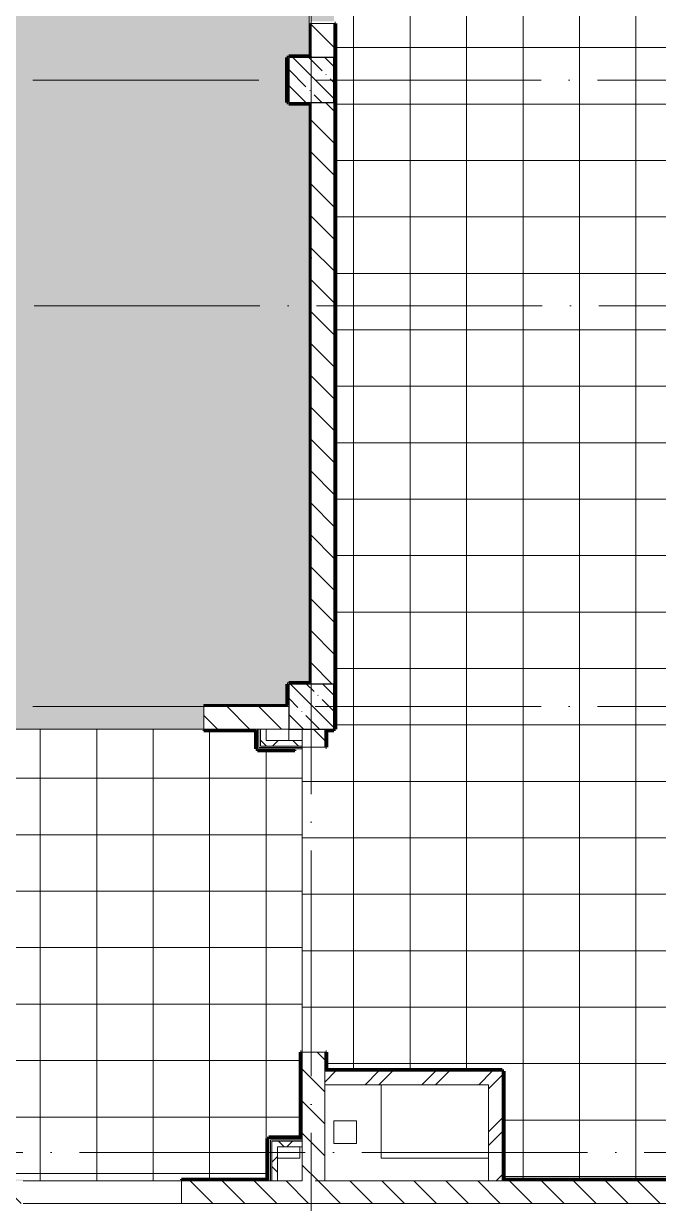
# Model space of a CAD drawing. Header units: millimetres. Extents: x 97 to 214665, y -4577 to 61202.
# Drawn here: x 163851 to 169472, y 35575 to 46025 of the extents above; entities that cross this region are included whole.
import ezdxf

# ---------------------------------------------------------------- set-up
doc = ezdxf.new("R2010")
doc.units = ezdxf.units.MM
doc.linetypes.add('ADSK_Линия сетки', pattern=[2500, 2000, -250, 0, -250])
for name, color, linetype, lineweight in [('A-FLOR-____-OTLN', 192, 'Continuous', 9), ('A-FLOR-____-PATT', 8, 'Continuous', 9), ('A-WALL-____-MCUT', 113, 'Continuous', 9), ('A-WALL-____-PATT', 111, 'Continuous', 9), ('A-WALL-FNSH-MCUT', 113, 'Continuous', 9), ('I-WALL-____-OTLN', 2, 'Continuous', 9), ('S-COLS-____-MCUT', 52, 'Continuous', 9), ('S-COLS-____-OTLN', 52, 'Continuous', 9), ('S-GRID-____-OTLN', 1, 'Continuous', 9)]:
    doc.layers.add(name, color=color, linetype=linetype, lineweight=lineweight)
pattern_1 = [(135, (0, 0), (-141.42136, -141.42136), [])]
pattern_2 = [(45, (0, 0), (-141.42136, 141.42136), []), (135, (0, 0), (-141.42136, -141.42136), [])]
pattern_3 = [(45, (0, 0), (-251.4472, 251.4472), []), (45, (0, 381), (-251.4472, 251.4472), [])]

# ---------------------------------------------------------------- blocks, each defined once
blk = doc.blocks.new('BSC_Колонна _Прямоугольная - 400x400-31474539-О_АИ_ПП_4_200_Целиком')
at = {"layer": 'S-COLS-____-OTLN', "lineweight": 5}
h = blk.add_hatch(dxfattribs=at)
h.set_pattern_fill('FP_44', color=256, style=0, pattern_type=2)
h.set_pattern_definition([(135, (-108900, -39975), (-142.56192, -142.56192), []), (135, (-108757.44, -39975), (-142.56192, -142.56192), [252.016, -50.403, 3.353, -47.05])])
h.paths.add_polyline_path([(-200, -200), (200, -200), (200, 200), (-200, 200)])
at = {"layer": 'S-COLS-____-MCUT', "color": 130, "lineweight": 25}
for p, q in [((200, 200), (-200, 200)), ((-200, 200), (-200, -200)), ((200, -200), (200, 200)), ((-200, -200), (200, -200))]:
    blk.add_line(p, q, dxfattribs=at)
blk = doc.blocks.new('BSC_Колонна _Прямоугольная - 400x400-31474462-О_АИ_ПП_4_200_Целиком')
at = {"layer": 'S-COLS-____-OTLN', "lineweight": 5}
h = blk.add_hatch(dxfattribs=at)
h.set_pattern_fill('FP_45', color=256, style=0, pattern_type=2)
h.set_pattern_definition([(135, (-108900, -45525), (-142.56192, -142.56192), []), (135, (-108757.44, -45525), (-142.56192, -142.56192), [252.016, -50.403, 3.353, -47.05])])
h.paths.add_polyline_path([(-200, -200), (200, -200), (200, 200), (-200, 200), (-200, -75)])
at = {"layer": 'S-COLS-____-MCUT', "color": 130, "lineweight": 25}
for p, q in [((200, 200), (-200, 200)), ((-200, 200), (-200, -200)), ((200, -200), (200, 200)), ((-200, -200), (200, -200))]:
    blk.add_line(p, q, dxfattribs=at)
blk = doc.blocks.new('0083_СОШ675_АР_R22_rvt-1-О_АИ_ПП_4_200_Целиком')
at = {"layer": 'A-WALL-____-PATT', "lineweight": 5}
h = blk.add_hatch(dxfattribs=at)
h.set_pattern_fill('FP_8', color=10, style=0, pattern_type=2)
h.set_pattern_definition(pattern_1)
h.paths.add_polyline_path([(109100, 40175), (109100, 45325), (108900, 45325), (108901, 40175), (109100, 40175)])
h.paths.add_polyline_path([(109100, 45725), (109100, 46025), (108900, 46025), (108900, 45725), (109100, 45725)])
h.paths.add_polyline_path([(108900, 48225), (109100, 48225), (109100, 51475), (108900, 51475), (108900, 49065)])
h = blk.add_hatch(dxfattribs=at)
h.set_pattern_fill('FP_8', color=10, style=0, pattern_type=2)
h.set_pattern_definition(pattern_1)
h.paths.add_polyline_path([(108700, 39775), (108700, 39975), (107950, 39975), (107950, 39775), (108417, 39775)])
h.paths.add_polyline_path([(104552, 39775), (104750, 39775), (104750, 39975), (99450, 39975), (99450, 39775), (102619, 39775)])
h.paths.add_polyline_path([(105750, 39775), (105750, 39975), (105250, 39975), (105250, 39775)])
h.paths.add_polyline_path([(98754, 39775), (98950, 39775), (98950, 39975), (93650, 39975), (93650, 39775), (94888, 39775)])
h.paths.add_polyline_path([(93150, 39775), (93150, 39975), (87850, 39975), (87850, 39775), (91023, 39775)])
h.paths.add_polyline_path([(87158, 39775), (87350, 39775), (87350, 39975), (82050, 39975), (82050, 39775), (83292, 39775)])
h.paths.add_polyline_path([(81219, 39775), (81550, 39775), (81550, 39975), (81219, 39975)])
h.paths.add_polyline_path([(79019, 39775), (79019, 39975), (78000, 39975), (78000, 39775), (78460, 39775)])
h = blk.add_hatch(dxfattribs=at)
h.set_pattern_fill('FP_20', color=252, style=0, pattern_type=2)
h.set_pattern_definition(pattern_2)
h.paths.add_polyline_path([(108500, 39625), (108500, 39775), (108450, 39775), (108450, 39625)])
h = blk.add_hatch(dxfattribs=at)
h.set_pattern_fill('FP_8', color=10, style=0, pattern_type=2)
h.set_pattern_definition(pattern_1)
h.paths.add_polyline_path([(109020, 35775), (109020, 36915), (108820, 36915), (108820, 35775)])
h.paths.add_polyline_path([(109020, 39615), (109020, 39775), (108820, 39775), (108820, 39615), (108901, 39615)])
h = blk.add_hatch(dxfattribs=at)
h.set_pattern_fill('FP_20', color=252, style=0, pattern_type=2)
h.set_pattern_definition(pattern_2)
h.paths.add_polyline_path([(108820, 39625), (108820, 39675), (108500, 39675), (108500, 39625)])
h = blk.add_hatch(dxfattribs=at)
h.set_pattern_fill('FP_11', color=10, style=0, pattern_type=2)
h.set_pattern_definition(pattern_3)
h.paths.add_polyline_path([(110470, 36625), (110590, 36625), (110590, 36745), (109020, 36745), (109020, 36625), (110350, 36625)])
h = blk.add_hatch(dxfattribs=at)
h.set_pattern_fill('FP_11', color=10, style=0, pattern_type=2)
h.set_pattern_definition(pattern_3)
h.paths.add_polyline_path([(110590, 35775), (110590, 36625), (110470, 36625), (110470, 35775)])
h = blk.add_hatch(dxfattribs=at)
h.set_pattern_fill('FP_20', color=252, style=0, pattern_type=2)
h.set_pattern_definition(pattern_2)
h.paths.add_polyline_path([(108550, 35775), (108600, 35775), (108600, 36125), (108550, 36125), (108550, 36052)])
h = blk.add_hatch(dxfattribs=at)
h.set_pattern_fill('FP_20', color=252, style=0, pattern_type=2)
h.set_pattern_definition(pattern_2)
h.paths.add_polyline_path([(108820, 36075), (108820, 36125), (108600, 36125), (108600, 36075)])
h = blk.add_hatch(dxfattribs=at)
h.set_pattern_fill('FP_8', color=10, style=0, pattern_type=2)
h.set_pattern_definition(pattern_1)
h.paths.add_polyline_path([(117596, 35575), (118700, 35575), (118700, 35775), (117596, 35775)])
h.paths.add_polyline_path([(115496, 35575), (115496, 35775), (114250, 35775), (114250, 35575)])
h.paths.add_polyline_path([(113800, 35575), (113850, 35575), (113850, 35775), (113800, 35775)])
h.paths.add_polyline_path([(113400, 35575), (113400, 35775), (107750, 35775), (107750, 35575), (112283, 35575)])
h.paths.add_polyline_path([(106350, 35575), (106350, 35775), (105100, 35775), (105100, 35575), (105518, 35575)])
at = {"layer": 'A-FLOR-____-OTLN', "color": 90}
for p, q in [((108700, 39775), (108700, 39675)), ((109520, 35975), (109520, 36625)), ((109100, 36105), (109100, 36305)), ((109100, 36305), (109300, 36305)), ((109300, 36305), (109300, 36105)), ((108800, 36075), (108800, 35975)), ((109300, 36105), (109100, 36105)), ((108800, 35975), (108600, 35975)), ((110470, 35975), (109520, 35975))]:
    blk.add_line(p, q, dxfattribs=at)
at = {"layer": 'A-WALL-____-MCUT', "color": 50, "lineweight": 13}
for p, q in [((109100, 46025), (108900, 46025)), ((108900, 46025), (108900, 45725)), ((109100, 45725), (109100, 46025)), ((108900, 45325), (108900, 40175)), ((109100, 40175), (109100, 45325)), ((107950, 39975), (107950, 39775)), ((108700, 39975), (107950, 39975)), ((107950, 39975), (108700, 39975)), ((107950, 39775), (108700, 39775)), ((108500, 39775), (108450, 39775)), ((108450, 39625), (108450, 39775)), ((108500, 39675), (108500, 39775)), ((108820, 39775), (108820, 39615)), ((109020, 39615), (109020, 39775)), ((108500, 39625), (108450, 39625)), ((108820, 39675), (108500, 39675)), ((108820, 39625), (108500, 39625)), ((108820, 39625), (108820, 39675)), ((108820, 39615), (109020, 39615)), ((109020, 36915), (108820, 36915)), ((108820, 36915), (108820, 35775)), ((109020, 36745), (109020, 36915)), ((110590, 36745), (109020, 36745)), ((110590, 36625), (110590, 36745)), ((109020, 36625), (110470, 36625)), ((109020, 35775), (109020, 36625)), ((110470, 36625), (110470, 35775)), ((110590, 35775), (110590, 36625)), ((108550, 36125), (108550, 35775)), ((108550, 36125), (108600, 36125)), ((108600, 36125), (108820, 36125)), ((108600, 35775), (108600, 36075)), ((108600, 36075), (108820, 36075)), ((108820, 36075), (108820, 36125)), ((108820, 35775), (107750, 35775)), ((107750, 35775), (107750, 35575)), ((108550, 35775), (108600, 35775)), ((110470, 35775), (109020, 35775)), ((113400, 35775), (110590, 35775)), ((107750, 35575), (113400, 35575))]:
    blk.add_line(p, q, dxfattribs=at)
at = {"layer": 'A-WALL-____-MCUT', "color": 10, "lineweight": 5}
for p, q in [((108880, 45725), (108880, 45735)), ((108880, 45315), (108880, 45325)), ((108880, 40175), (108880, 40185)), ((108690, 39995), (108700, 39995)), ((108437, 39613), (108437, 39775)), ((108450, 39613), (108437, 39613)), ((108500, 39613), (108450, 39613)), ((108820, 39613), (108500, 39613)), ((109020, 36745), (109020, 36625)), ((108538, 36138), (108538, 35775)), ((108538, 36138), (108550, 36138)), ((108550, 36138), (108600, 36138)), ((108600, 36138), (108820, 36138)), ((110470, 35775), (110590, 35775))]:
    blk.add_line(p, q, dxfattribs=at)
at = {"layer": 'A-WALL-FNSH-MCUT', "color": 90}
for p, q in [((108880, 51465), (108880, 45735)), ((108900, 45725), (108900, 51475)), ((108880, 45735), (108690, 45735)), ((108690, 45735), (108690, 45725)), ((108690, 45725), (108690, 45315)), ((108690, 45315), (108700, 45315)), ((108700, 45315), (108880, 45315)), ((108880, 45315), (108880, 40185)), ((108900, 40175), (108900, 45325)), ((108880, 40185), (108690, 40185)), ((108690, 40185), (108690, 40175)), ((108690, 40175), (108690, 39995)), ((108690, 39995), (107950, 39995)), ((107950, 39995), (107950, 39975)), ((108425, 39775), (108425, 39600)), ((108437, 39775), (108425, 39775)), ((108450, 39775), (108437, 39775)), ((108820, 39613), (108820, 39625)), ((108820, 39600), (108820, 39613)), ((108425, 39600), (108437, 39600)), ((108437, 39600), (108450, 39600)), ((108450, 39600), (108500, 39600)), ((108500, 39600), (108820, 39600)), ((108538, 36150), (108525, 36150)), ((108525, 36150), (108525, 35775)), ((108550, 36150), (108538, 36150)), ((108600, 36150), (108550, 36150)), ((108820, 36150), (108600, 36150)), ((108820, 36138), (108820, 36150)), ((108820, 36125), (108820, 36138)), ((108525, 35775), (108538, 35775)), ((108538, 35775), (108550, 35775))]:
    blk.add_line(p, q, dxfattribs=at)
at = {"layer": 'S-COLS-____-OTLN', "color": 90, "lineweight": 9}
for name, p in [('BSC_Колонна _Прямоугольная - 400x400-31474462-О_АИ_ПП_4_200_Целиком', (108900, 45525)), ('BSC_Колонна _Прямоугольная - 400x400-31474539-О_АИ_ПП_4_200_Целиком', (108900, 39975))]:
    blk.add_blockref(name, p, dxfattribs=at)

msp = doc.modelspace()

# ---------------------------------------------------------------- hatches: boundary and pattern name
at = {"layer": 'A-FLOR-____-PATT'}
h = msp.add_hatch(dxfattribs=at)
h.set_pattern_fill('FP_221', color=256, style=0, pattern_type=2)
h.set_pattern_definition([(0, (57591.08, 0), (0, 254), [68.059, -371.882]), (60, (57718.08, 34.03), (-219.97045, 127), [68.059, -371.882]), (120, (57752.11, 161.03), (-219.97045, -127), [68.059, -371.882]), (30, (57659.14, 0), (-5e-05, 508.0001), [68.059, -439.941]), (30, (57532.14, 219.97), (-5e-05, 508.0001), [68.059, -439.941]), (150, (57591.1, 0), (-439.941, -254.0001), [68.059, -439.941]), (150, (57718.1, 219.97), (-439.941, -254.0001), [68.059, -439.941]), (90, (57752.1, 92.97), (-439.941, 254), [68.059, -439.941]), (90, (57498.1, 92.97), (-439.941, 254), [68.059, -439.941])])
h.paths.add_polyline_path([(163548.114412, 39775.022458), (165448.114412, 39775.023044), (165448.114412, 39995.023044), (166183.16026, 39995.023044), (166183.16026, 40174.999414), (166188.114412, 40175), (166188.16026, 40185), (166198.16026, 40185), (166198.697092, 40190), (166378.114412, 40190), (166378.114412, 45310), (166198.114412, 45310), (166198.114412, 45315), (166188.114412, 45315), (166188.114412, 45325), (166183.114412, 45324.999414), (166183.114412, 45724.999414), (166188.114412, 45724.999414), (166188.114412, 45734.999414), (166198.114412, 45734.999414), (166198.114412, 45739.999414), (166378.114412, 45739.999414), (166378.114412, 51460), (166198.114412, 51460), (166198.114412, 51465), (166188.114412, 51465), (166188.114412, 51475), (166183.114412, 51475), (166183.114412, 51874.999414), (166188.114412, 51875), (166188.114412, 51885), (166198.114412, 51885), (166198.592518, 51890), (166378.114412, 51890), (166378.114412, 55524.999414), (166398.114412, 55525.00021), (166398.114412, 57724.999414), (166378.114412, 57724.999414), (166378.114412, 58310), (166198.09249, 58310), (166198.09249, 58315), (166188.09249, 58315), (166188.09249, 58325), (166183.09249, 58325), (166183.09249, 58755), (162763.114412, 58755), (162763.114412, 58275), (162758.114412, 58274.657531), (162758.114412, 58265.000586), (162748.114412, 58265.000586), (162748.114412, 58260.000586), (162248.114412, 58260.000586), (162248.114412, 58265.000586), (162238.114412, 58265.000586), (162238.114412, 58275.000586), (162233.114412, 58275), (162233.114412, 58755), (156963.114412, 58755), (156963.114412, 58275.000586), (156958.114412, 58275.000586), (156958.114412, 58265.000586), (156948.114412, 58265.000586), (156947.69308, 58260.000586), (156448.114412, 58260.000586), (156448.114412, 58265.000586), (156438.114412, 58265.000586), (156438.114412, 58275.000586), (156433.114412, 58275), (156433.114412, 58755), (151163.114412, 58755), (151163.114412, 58275), (151158.114412, 58275), (151158.114412, 58265), (151148.114412, 58265), (151148.114412, 58260), (150648.114412, 58260), (150648.114412, 58265), (150638.114412, 58265.000586), (150638.114412, 58275), (150633.114412, 58275), (150633.114412, 58755), (145363.114412, 58755), (145363.114412, 58275), (145358.114412, 58275), (145358.114412, 58265), (145348.114412, 58265), (145348.114412, 58260), (144848.114412, 58260), (144848.114412, 58265), (144838.114412, 58265.942428), (144838.114412, 58275), (144833.114412, 58275), (144833.114412, 58755), (139563.114412, 58755), (139563.114412, 58275.000586), (139558.114412, 58275.000586), (139558.114412, 58265.000586), (139548.114412, 58265.000586), (139548.114412, 58260.000586), (139048.114412, 58260.000586), (139048.114412, 58265.000586), (139038.114412, 58265.000586), (139038.114412, 58275.000586), (139033.114412, 58275.211268), (139033.114412, 58755), (135513.114412, 58755), (135513.114412, 58325.000586), (135508.114412, 58324.859155), (135508.114412, 58315), (135498.114412, 58315), (135497.649263, 58310.000586), (135313.09249, 58310.000586), (135313.09249, 51890), (135498.114412, 51890), (135498.114412, 51885), (135508.114412, 51885), (135508.114412, 51875), (135513.114412, 51874.999414), (135513.114412, 51474.999414), (135508.114412, 51474.999414), (135508.114412, 51464.999414), (135498.114412, 51464.999414), (135498.114412, 51459.999414), (135318.09249, 51459.999414), (135318.09249, 45739.999414), (135498.114412, 45739.999414), (135498.114412, 45735), (135508.114412, 45735), (135508.114412, 45724.999414), (135513.114412, 45724.999414), (135513.114412, 45324.999414), (135508.114412, 45324.999414), (135508.114412, 45314.999414), (135498.114412, 45314.999414), (135498.114412, 45309.999414), (135313.114412, 45309.999414), (135313.114412, 40189.999414), (135498.114412, 40189.999414), (135498.114412, 40185), (135508.114412, 40184.999414), (135508.114412, 40175), (135513.114412, 40174.999414), (135513.114412, 39995.023044), (136517.114412, 39995.023044), (136517.114412, 39775.023044), (138717.114412, 39775.023044), (138717.114412, 39995.023044), (139033.114412, 39995.023044), (139033.114412, 40475), (139038.114412, 40475.000586), (139038.114412, 40485.000586), (139048.114412, 40485.000586), (139048.114412, 40490.000586), (139548.114412, 40490.000586), (139548.114412, 40485.000586), (139558.114412, 40485), (139558.114412, 40475.000586), (139563.114412, 40475), (139563.114412, 39995.023044), (144833.114412, 39995.023044), (144833.114412, 40475), (144838.114412, 40475.000586), (144838.114412, 40485.000586), (144848.114412, 40485.000586), (144848.114412, 40490.000586), (145348.114412, 40490.000586), (145348.114412, 40485.000586), (145358.114412, 40485.000586), (145358.114412, 40475.000586), (145363.114412, 40475), (145363.114412, 39995.023044), (150633.114412, 39995.023044), (150633.114412, 40475), (150638.114412, 40475), (150638.114412, 40485), (150648.114412, 40485), (150648.114412, 40490), (151148.114412, 40490), (151148.114412, 40485), (151158.114412, 40485), (151158.114412, 40475), (151163.114412, 40475), (151163.114412, 39995.023044), (156433.114412, 39995.023044), (156433.114412, 40475), (156438.114412, 40475.000586), (156438.114412, 40485.000586), (156448.114412, 40485.000586), (156448.535777, 40490.000586), (156948.114412, 40490.000586), (156948.114412, 40485.000586), (156958.114412, 40484.153413), (156958.114412, 40475.000586), (156963.114412, 40475), (156963.114412, 39995.023044), (162233.114412, 39995.023044), (162233.114412, 40475), (162238.114412, 40475.000586), (162238.114412, 40485.000586), (162248.114412, 40485.000586), (162248.114412, 40490), (162748.114412, 40490), (162748.143717, 40485.000586), (162758.114412, 40485), (162758.114412, 40475.000586), (162763.114412, 40475), (162763.114412, 39995.023044), (163248.114412, 39995.023044), (163248.128771, 39975.022458), (163548.113474, 39975.023044)])
h.paths.add_polyline_path([(135298.09249, 40185), (135298.114412, 40185.52573), (135298.09249, 40185.526883)])
h.paths.add_polyline_path([(166398.114412, 45724.999414), (166398.143983, 45724.999414), (166398.143983, 46044.998828), (166598.143983, 46044.998828), (166598.143983, 48184.998828), (166398.140504, 48184.998828), (166398.114412, 45734.999414)])
h.paths.add_polyline_path([(166198.09249, 58325), (166198.114412, 58325.021922), (166198.09249, 58325.005722)])
h = msp.add_hatch(dxfattribs=at)
h.set_pattern_fill('FP_210', color=256, style=0, pattern_type=2)
h.set_pattern_definition([(270, (182273.14, 45312.5), (500, 3e-14), []), (0, (182273.14, 45312.5), (0, 500), [])])
h.paths.add_polyline_path([(173646.311817, 35775), (175093.714412, 35775), (175093.714412, 35790), (175873.138924, 35790), (175873.138924, 36424.940333), (175878.138924, 36424.940333), (175878.138924, 36434.940333), (175888.138924, 36434.940333), (175888.138924, 36439.940333), (176183.114412, 36439.940333), (176183.114412, 45325), (176188.114412, 45325.898819), (176188.114412, 45335), (176198.114412, 45335), (176198.139735, 45340), (176598.103451, 45340), (176598.114412, 45325), (181948.103451, 45325), (181948.103451, 45340), (182458.09249, 45340), (182458.09249, 45325), (187948.09249, 45325), (187948.09249, 45340), (188458.114412, 45340), (188458.114412, 45325), (191893.114412, 45325), (191893.114412, 46064.957463), (191933.114412, 46064.957463), (191933.114412, 45325), (193653.09249, 45325), (193653.09249, 46064.957463), (193693.09249, 46064.957463), (193693.09249, 45325), (193798.114412, 45325.275327), (193798.114412, 45340), (197733.114412, 45340), (197733.114412, 45814.999414), (197948.114412, 45814.999414), (197948.114412, 48014.999414), (197733.114412, 48014.999414), (197733.114412, 48470.500586), (196478.114412, 48470.500586), (196478.114412, 48485.500586), (195808.114412, 48485.500586), (195808.114412, 48470.500586), (195298.114412, 48470.500586), (195298.114412, 48485.500586), (194628.114412, 48485.500586), (194628.114412, 48470.500586), (193998.09249, 48470.500586), (193998.09249, 48475.500586), (193988.09249, 48475.500586), (193988.09249, 48485.500586), (193983.09249, 48485.857717), (193983.09249, 49032.499414), (191600.496297, 49032.499414), (191600.496297, 49047.499414), (191575.496297, 49047.499414), (191575.496297, 49247.499414), (190525.496297, 49247.499414), (190525.496297, 49047.499414), (190500.496297, 49047.499414), (190500.496297, 49032.499414), (188812.239102, 49032.499414), (188812.239102, 49047.499414), (187712.239102, 49047.499414), (187712.239102, 49032.499414), (186648.093662, 49032.499414), (186648.093662, 49247.499414), (185548.093662, 49247.499414), (185548.093662, 49032.499414), (184419.093076, 49032.499414), (184418.483784, 49037.499414), (184409.093076, 49037.499414), (184409.093076, 49047.499414), (184404.093076, 49047.512953), (184404.093076, 54755.000586), (184068.859452, 54755.000586), (184068.859452, 54770.000586), (182968.859452, 54770.000586), (182968.859452, 54755.000586), (181663.113916, 54755.000586), (181663.113916, 54665.000586), (181648.113916, 54665.000586), (181648.113916, 53565.000586), (181663.113916, 53565.000586), (181663.113916, 51889.999414), (181848.09249, 51889.999414), (181848.09249, 51884.999414), (181858.09249, 51884.999414), (181858.09249, 51874.999414), (181863.09249, 51874.999414), (181863.09249, 51475), (181858.09249, 51474.999414), (181858.09249, 51464.999414), (181848.09249, 51464.999414), (181848.09249, 51459.999414), (181663.113916, 51459.999414), (181663.113916, 49050.000586), (181658.113916, 49049.99156), (181658.113916, 49040.000586), (181648.113916, 49040.000586), (181648.113916, 49035.000586), (178105.383412, 49035.000586), (178105.383412, 49030.000586), (177603.733412, 49030.000586), (177603.733412, 49035.000586), (171833.536259, 49035.000586), (171833.536259, 49050.000586), (171758.536259, 49050.000586), (171758.536259, 49250.000586), (171488.114412, 49250.000586), (171488.114412, 49050.000586), (171348.09249, 49050.000586), (171348.114412, 45739.999414), (171748.09249, 45739.999414), (171748.123972, 45734.999414), (171758.09249, 45734.999414), (171758.09249, 45724.999414), (171763.09249, 45724.999414), (171763.09249, 45324.97645), (171758.09249, 45324.97637), (171758.09249, 45314.97637), (171748.09249, 45314.97637), (171748.09249, 45309.97637), (171348.09249, 45309.97637), (171348.114412, 40185), (171758.09249, 40185), (171758.09249, 39764.999414), (171348.09249, 39764.999414), (171348.114412, 35990), (171748.138924, 35990), (171748.138924, 35985), (171758.138924, 35985), (171758.138924, 35975), (171763.138924, 35974.274211), (171763.138924, 35790), (172993.714412, 35790), (172993.714412, 35775)])
h.paths.add_polyline_path([(170883.114412, 35790), (170883.114412, 35974.999414), (170888.114412, 35975), (170888.114412, 35985), (170898.114412, 35985), (170898.114412, 35990), (171298.114412, 35990), (171298.114412, 39764.999414), (170888.114412, 39764.999414), (170888.114412, 40185), (171298.114412, 40185), (171298.114412, 45309.97637), (170898.114412, 45309.97637), (170898.114412, 45314.97637), (170888.114412, 45314.97637), (170888.114412, 45324.97637), (170883.114412, 45324.999414), (170883.114412, 45724.999414), (170888.114412, 45724.999414), (170888.114412, 45734.999414), (170898.114412, 45734.999414), (170898.114412, 45739.999414), (171298.114412, 45739.999414), (171298.114412, 49050.000586), (170733.536259, 49050.000586), (170733.536259, 49035.000586), (166613.16026, 49035.000586), (166613.16026, 48224.999414), (166598.16026, 48224.999414), (166598.16026, 46024.999414), (166613.16026, 46024.999414), (166613.16026, 39775), (166608.16026, 39775), (166608.16026, 39765), (166598.16026, 39765), (166598.114412, 39760), (166533.16026, 39760), (166533.16026, 39615), (166318.16026, 39615), (166318.16026, 36915), (166533.16026, 36915), (166533.16026, 36760.075144), (168088.114998, 36760.075144), (168088.114998, 36755.075144), (168098.114998, 36755.075144), (168098.114998, 36745.075144), (168103.114998, 36744.930445), (168103.114998, 35790), (169780.898969, 35790)])
h = msp.add_hatch(dxfattribs=at)
h.set_pattern_fill('FP_218', color=256, style=0, pattern_type=2)
h.set_pattern_definition([(0, (147497.5, 40839.97), (0, 500), []), (90, (147497.5, 40839.97), (-500, 3e-14), [])])
h.paths.add_polyline_path([(163982.779696, 35775), (165248.114412, 35775), (165248.114412, 35790), (166008.16026, 35790), (166008.16026, 36150.15091), (166013.16026, 36150.15091), (166013.16026, 36160.15091), (166023.16026, 36160.15091), (166023.784998, 36165.15091), (166303.16026, 36165.15091), (166303.16026, 36915), (166318.16026, 36915), (166318.16026, 39600.023044), (166253.16026, 39600.023044), (166253.16026, 39585.023044), (165923.114412, 39585.023044), (165923.114412, 39590.023044), (165913.114412, 39590.023044), (165913.114412, 39600.023044), (165908.114412, 39600.023044), (165908.114412, 39760.023044), (165448.114412, 39760.023044), (165448.114412, 39775.023044), (163248.114412, 39775.023044), (163248.114412, 39760.023044), (145213.114412, 39760.023044), (145213.114412, 36440.000586), (158778.114412, 36440.000586), (158778.114412, 36435.000586), (158788.114412, 36435.000586), (158788.114412, 36425.000586), (158793.114412, 36424.983999), (158793.114412, 36114.999414), (159678.114998, 36114.999414), (159678.114998, 35899.999414), (161318.114998, 35899.999414), (161318.114998, 36114.999414), (162598.09249, 36114.999414), (162598.114412, 36109.999414), (162608.09249, 36109.999414), (162608.09249, 36099.999414), (162613.09249, 36099.999414), (162613.09249, 35790), (163848.114412, 35790), (163848.114412, 35775)])
h.paths.add_polyline_path([(145198.114412, 36774.906483), (145198.114412, 39474.906483), (144998.114412, 39474.906483), (144998.114412, 36774.906483)])
at = {"layer": 'A-WALL-____-PATT'}
h = msp.add_hatch(color=7, dxfattribs=at)
h.paths.add_polyline_path([(166398.114412, 45724.999414), (166398.114412, 46024.999414), (166388.114412, 46024.999414), (166388.114412, 45724.999414)])
h.paths.add_polyline_path([(166398.114412, 48224.999414), (166398.114412, 51465), (166388.114412, 51465), (166388.114412, 48224.999414)])
h = msp.add_hatch(color=7, dxfattribs=at)
h.paths.add_polyline_path([(166598.16026, 39775), (166608.16026, 39775), (166608.16026, 46024.999414), (166598.16026, 46024.999414), (166598.16026, 40174.999414)])
h.paths.add_polyline_path([(166598.16026, 48224.999414), (166608.16026, 48224.999414), (166608.16026, 49050.000586), (166598.16026, 49050.000586)])
for points in [[(166388.114412, 45724.999414), (166388.114412, 45734.999414), (166188.114412, 45734.999414), (166188.114412, 45724.999414), (166198.114412, 45724.999414)], [(166198.114412, 45315), (166198.114412, 45724.999414), (166188.114412, 45724.999414), (166188.114412, 45315)], [(166198.114412, 45315), (166398.16026, 45315), (166398.159674, 45324.999414), (166198.114412, 45324.999414)], [(166398.16026, 40175), (166398.16026, 45315), (166388.16026, 45315), (166388.16026, 40175)], [(166198.114412, 40175), (166388.16026, 40175), (166388.16026, 40185), (166188.16026, 40185), (166188.16026, 40175)], [(166198.114412, 39975), (166198.114412, 40174.999414), (166188.16026, 40175), (166188.16026, 39975)], [(165923.114412, 39590.023044), (165923.114412, 39765.023044), (165913.114412, 39765.023044), (165913.114412, 39590.023044), (165915.48612, 39590.023044)], [(166598.114412, 39765), (166608.16026, 39765), (166608.16026, 39775), (166528.16026, 39774.999414), (166528.16026, 39765)], [(166253.16026, 39590.023044), (166253.16026, 39600.023044), (165923.114412, 39600.023044), (165923.114412, 39590.023044)], [(166318.16026, 36150.15091), (166318.16026, 36915), (166308.16026, 36915), (166308.16026, 36150.15091)], [(168088.114998, 36745.075144), (168088.114998, 36755.075144), (166518.16026, 36755.075144), (166518.16026, 36745.075144), (167848.192544, 36745.075144)], [(168088.114998, 35785), (168098.114998, 35785), (168098.114998, 36755.075144), (168088.114998, 36755.075144), (168088.114998, 36052.499842)], [(166308.16026, 36150.15091), (166308.16026, 36160.15091), (166013.16026, 36160.15091), (166013.16026, 36150.15091), (166023.16026, 36150.15091)], [(166023.16026, 35775), (166023.16026, 36150.15091), (166013.16026, 36150.15091), (166013.16026, 35775)], [(170888.114412, 35775), (170888.114412, 35785), (168088.114998, 35785), (168088.114998, 35775), (169780.898969, 35775)]]:
    msp.add_hatch(color=7, dxfattribs=at).paths.add_polyline_path(points)
h = msp.add_hatch(color=7, dxfattribs=at)
h.paths.add_polyline_path([(165915.48612, 39975), (166188.16026, 39975), (166188.16026, 39985), (165448.114412, 39985), (165448.114412, 39975)])
h.paths.add_polyline_path([(162748.114412, 39975), (163248.114412, 39975), (163248.114412, 39985), (162748.114412, 39985)])
h = msp.add_hatch(color=7, dxfattribs=at)
h.paths.add_polyline_path([(165923.114412, 39765.023044), (165923.114412, 39775.023044), (165448.114412, 39775.023044), (165448.114412, 39765.023044), (165915.48612, 39765.023044)])
h.paths.add_polyline_path([(163248.114412, 39765.023044), (163248.114412, 39775.023044), (145208.114412, 39775), (145208.114412, 39765.023044), (162748.114412, 39765.023044)])
h = msp.add_hatch(color=7, dxfattribs=at)
h.paths.add_polyline_path([(166528.16026, 36755.075144), (166528.16026, 36915), (166518.16026, 36915), (166518.16026, 36755.075144)])
h.paths.add_polyline_path([(166518.16026, 39615), (166528.16026, 39615), (166528.16026, 39774.999414), (166518.160846, 39774.999414), (166518.16026, 39666.979184)])
h = msp.add_hatch(color=7, dxfattribs=at)
h.paths.add_polyline_path([(165915.48612, 35775), (166013.16026, 35775), (166013.16026, 35785), (165248.114412, 35785), (165248.114412, 35775)])
h.paths.add_polyline_path([(163848.114412, 35775), (163848.114412, 35785), (162598.09249, 35785), (162598.09249, 35775), (163016.426484, 35775)])

# ---------------------------------------------------------------- linework, layer by layer
at = {"layer": 'A-FLOR-____-OTLN'}
for p, q in [((165448.114412, 39775.023044), (163248.114412, 39775.023044)), ((163548.114412, 39775.022458), (165448.114412, 39775.022458)), ((166318.16026, 39600.023044), (166318.16026, 36915)), ((163848.114412, 35775), (165248.114412, 35775)), ((165248.114412, 35575), (163848.114412, 35575))]:
    msp.add_line(p, q, dxfattribs=at)
at = {"layer": 'A-WALL-____-MCUT', "color": 7}
for p, q in [((166388.114412, 46024.999414), (166388.114412, 45734.999414)), ((166398.114412, 46024.999414), (166388.114412, 46024.999414)), ((166398.114412, 45724.999414), (166398.114412, 46024.999414)), ((166608.16026, 46024.999414), (166598.16026, 46024.999414)), ((166598.16026, 46024.999414), (166598.16026, 45724.999414)), ((166608.16026, 39765), (166608.16026, 46024.999414)), ((166388.114412, 45734.999414), (166188.114412, 45734.999414)), ((166188.114412, 45734.999414), (166188.114412, 45315)), ((166188.114412, 45315), (166388.16026, 45315)), ((166388.16026, 45315), (166388.16026, 40185)), ((166398.16026, 40175), (166398.16026, 45324.999414)), ((166598.16026, 45324.999414), (166598.16026, 40174.999414)), ((166388.16026, 40185), (166188.16026, 40185)), ((166188.16026, 40185), (166188.16026, 39985)), ((166188.16026, 39985), (165448.114412, 39985)), ((165448.114412, 39985), (165448.114412, 39975)), ((165448.114412, 39975), (166198.114412, 39975)), ((165923.114412, 39775.023044), (165448.114412, 39775.023044)), ((165448.114412, 39775.023044), (165448.114412, 39765.023044)), ((165448.114412, 39765.023044), (165913.114412, 39765.023044)), ((165913.114412, 39765.023044), (165913.114412, 39590.023044)), ((165923.114412, 39600.023044), (165923.114412, 39775.023044)), ((166518.16026, 39774.999414), (166518.16026, 39615)), ((166528.16026, 39615), (166528.16026, 39765)), ((166528.16026, 39765), (166608.16026, 39765)), ((166518.16026, 39615), (166528.16026, 39615)), ((165913.114412, 39590.023044), (166253.16026, 39590.023044)), ((166253.16026, 39600.023044), (165923.114412, 39600.023044)), ((166253.16026, 39590.023044), (166253.16026, 39600.023044)), ((166308.16026, 36915), (166308.16026, 36160.15091)), ((166318.16026, 36915), (166308.16026, 36915)), ((166318.16026, 36150.15091), (166318.16026, 36915)), ((166528.16026, 36915), (166518.16026, 36915)), ((166518.16026, 36915), (166518.16026, 36745.075144)), ((166528.16026, 36755.075144), (166528.16026, 36915)), ((166518.16026, 36745.075144), (168088.114998, 36745.075144)), ((168098.114998, 36755.075144), (166528.16026, 36755.075144)), ((168088.114998, 36745.075144), (168088.114998, 35775)), ((168098.114998, 35785), (168098.114998, 36755.075144)), ((166308.16026, 36160.15091), (166013.16026, 36160.15091)), ((166013.16026, 36160.15091), (166013.16026, 35785)), ((166023.16026, 36150.15091), (166318.16026, 36150.15091)), ((166023.16026, 35775), (166023.16026, 36150.15091)), ((166013.16026, 35785), (165248.114412, 35785)), ((165248.114412, 35785), (165248.114412, 35775)), ((165248.114412, 35775), (166023.16026, 35775)), ((168088.114998, 35775), (170898.114412, 35775)), ((170888.114412, 35785), (168098.114998, 35785))]:
    msp.add_line(p, q, dxfattribs=at)
at = {"layer": 'I-WALL-____-OTLN', "color": 5, "lineweight": 90}
for p, q in [((166613.16026, 46024.999414), (166608.16026, 46024.999414)), ((166613.16026, 46024.999414), (166613.16026, 39775)), ((166183.114412, 45325), (166183.114412, 45724.999414)), ((166188.114412, 45724.999414), (166183.114412, 45724.999414)), ((166198.114412, 45739.999414), (166378.131833, 45739.999414)), ((166198.114412, 45739.999414), (166198.114412, 45734.999414)), ((166183.114412, 45325), (166188.114412, 45325)), ((166198.114412, 45315), (166198.114412, 45310)), ((166378.114412, 45310), (166198.114412, 45310)), ((166183.16026, 39994.889148), (166183.16026, 40175)), ((166188.114412, 40175), (166183.16026, 40175)), ((166198.16026, 40190), (166378.133869, 40190)), ((166198.16026, 40190), (166198.16026, 40185)), ((165448.114412, 39765.023044), (165448.114412, 39760.023044)), ((165908.114412, 39760.023044), (165448.114412, 39760.023044)), ((165908.114412, 39600.023044), (165908.114412, 39760.023044)), ((166533.16026, 39760), (166533.16026, 39615)), ((166598.16026, 39760), (166533.16026, 39760)), ((166598.16026, 39760), (166598.16026, 39765)), ((166608.16026, 39775), (166613.16026, 39775)), ((166528.16026, 39615), (166533.16026, 39615)), ((165908.114412, 39600.023044), (165913.114412, 39600.023044)), ((165923.114412, 39590.023044), (165923.114412, 39585.023044)), ((166253.16026, 39585.023044), (165923.114412, 39585.023044)), ((166253.16026, 39585.023044), (166253.16026, 39590.023044)), ((166303.16026, 36165.15091), (166303.16026, 36915)), ((166308.16026, 36915), (166303.16026, 36915)), ((166533.16026, 36915), (166528.16026, 36915)), ((166533.16026, 36915), (166533.16026, 36760.075144)), ((166533.16026, 36760.075144), (168088.114998, 36760.075144)), ((168088.114998, 36755.075144), (168088.114998, 36760.075144)), ((168103.114998, 36745.075144), (168098.114998, 36745.075144)), ((168103.114998, 36745.075144), (168103.114998, 35790)), ((166023.16026, 36165.15091), (166303.16026, 36165.15091)), ((166023.16026, 36165.15091), (166023.16026, 36160.15091)), ((166008.16026, 35790), (166008.16026, 36150.15091)), ((166013.16026, 36150.15091), (166008.16026, 36150.15091)), ((165248.114412, 35790), (166008.16026, 35790)), ((165248.114412, 35790), (165248.114412, 35785)), ((168103.114998, 35790), (170883.114412, 35790))]:
    msp.add_line(p, q, dxfattribs=at)
at = {"layer": 'S-GRID-____-OTLN', "linetype": 'ADSK_Линия сетки'}
for p, q in [((166398.11526, 61202.00513), (166398.11526, -3572.657751)), ((53928.563196, 45525.000586), (213846.668489, 45525.000586)), ((53939.102261, 43525.000586), (213846.668489, 43525.000586)), ((53928.563196, 39975.000586), (213846.668489, 39975.000586)), ((213846.668489, 36025.151496), (156818.114412, 36025.151496)), ((53928.563196, 35775.000586), (213846.668489, 35775.000586))]:
    msp.add_line(p, q, dxfattribs=at)

# ---------------------------------------------------------------- block references
at = {"color": 250, "lineweight": 5}
msp.add_blockref('0083_СОШ675_АР_R22_rvt-1-О_АИ_ПП_4_200_Целиком', (57498.114412, 0), dxfattribs=at)

doc.saveas('drawing.dxf')
